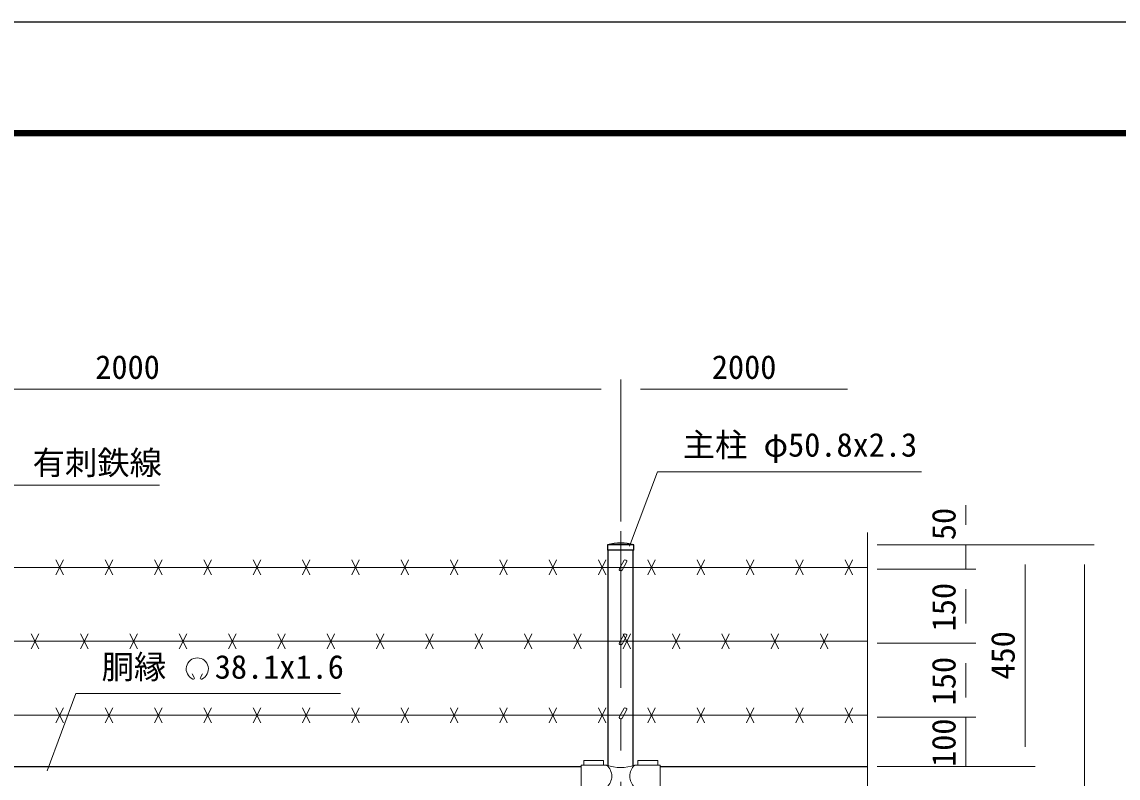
# Model space of a CAD drawing. Units: millimetres, scale not verified. Extents: x -4200 to 4200, y -2970 to 2970.
# Drawn here: x -2599 to -376, y 1437 to 2970 of the extents above; entities that cross this region are included whole.
import ezdxf
from ezdxf.enums import TextEntityAlignment as Align

# ---------------------------------------------------------------- set-up
doc = ezdxf.new("R2010")
doc.units = ezdxf.units.MM
doc.header["$LTSCALE"] = 10
doc.linetypes.add('USER1', pattern=[50.8, 31.75, -6.35, 6.35, -6.35])
for name, color, linetype, lineweight in [('0-1_D-BMK', 2, 'USER1', 13), ('0-2_D-STR1', 1, 'Continuous', 25), ('0-3_D-STR-DIM', 7, 'Continuous', 13), ('0-A_D-STR3', 3, 'Continuous', 13), ('0-B_D-STR-TXT', 7, 'Continuous', 13), ('0-C_D-TTL', 7, 'Continuous', 25)]:
    doc.layers.add(name, color=color, linetype=linetype, lineweight=lineweight)
doc.styles.add('ＭＳ ゴシック', font='')
doc.styles.get('ＭＳ ゴシック').set_extended_font_data('MS Gothic')

msp = doc.modelspace()

# ---------------------------------------------------------------- linework, layer by layer
at = {"layer": '0-1_D-BMK'}
msp.add_line((-1384.65, 1937.29), (-1384.65, -919.77), dxfattribs=at)
at = {"layer": '0-2_D-STR1'}
for p, q in [((-1358.05, 1910.23), (-1411.25, 1910.23)), ((-1411.25, 1910.23), (-1411.25, 1899.23)), ((-1358.05, 1899.23), (-1411.25, 1899.23)), ((-1410.05, 1463.23), (-1410.05, 1899.23)), ((-1359.25, 1463.23), (-1359.25, 1899.23)), ((-1358.05, 1899.23), (-1358.05, 1910.23)), ((-3304.65, 1460.23), (-1464.65, 1460.23)), ((-1304.65, 1460.23), (-884.65, 1460.23))]:
    msp.add_line(p, q, dxfattribs=at)
msp.add_arc((-1384.65, 1793.8), 119.43, 77.13052, 102.86948, dxfattribs=at)
at = {"layer": '0-3_D-STR-DIM'}
for p, q in [((-1384.65, 1957.29), (-1384.65, 2245.23)), ((-1384.65, 1957.29), (-1384.65, 2245.23)), ((-3344.65, 2225.23), (-1424.65, 2225.23)), ((-1344.65, 2225.23), (-924.65, 2225.23)), ((-684.65, 1950.23), (-684.65, 1990.23)), ((-884.65, 1935.23), (-884.65, 510.88)), ((-864.65, 1910.23), (-424.65, 1910.23)), ((-864.65, 1910.23), (-664.65, 1910.23)), ((-864.65, 1910.23), (-544.65, 1910.23)), ((-684.65, 1860.23), (-684.65, 1910.23)), ((-564.65, 1500.23), (-564.65, 1870.23)), ((-444.65, 1870.23), (-444.65, -849.77)), ((-864.65, 1860.23), (-664.65, 1860.23)), ((-864.65, 1860.23), (-664.65, 1860.23)), ((-684.65, 1750.23), (-684.65, 1820.23)), ((-684.65, 1820.23), (-684.65, 1780.23)), ((-864.65, 1710.23), (-664.65, 1710.23)), ((-864.65, 1710.23), (-664.65, 1710.23)), ((-684.65, 1600.23), (-684.65, 1670.23)), ((-684.65, 1600.23), (-684.65, 1640.23)), ((-864.65, 1560.23), (-664.65, 1560.23)), ((-864.65, 1560.23), (-664.65, 1560.23)), ((-684.65, 1460.23), (-684.65, 1560.23)), ((-864.65, 1460.23), (-664.65, 1460.23)), ((-864.65, 1460.23), (-544.65, 1460.23)), ((-864.65, 1460.23), (-544.65, 1460.23)), ((-864.65, 1460.23), (-664.65, 1460.23))]:
    msp.add_line(p, q, dxfattribs=at)
at = {"layer": '0-A_D-STR3'}
for p, q in [((-2529.65, 1849.23), (-2514.65, 1879.23)), ((-2529.65, 1879.23), (-2514.65, 1849.23)), ((-2429.65, 1849.23), (-2414.65, 1879.23)), ((-2429.65, 1879.23), (-2414.65, 1849.23)), ((-2329.65, 1849.23), (-2314.65, 1879.23)), ((-2329.65, 1879.23), (-2314.65, 1849.23)), ((-2229.65, 1849.23), (-2214.65, 1879.23)), ((-2229.65, 1879.23), (-2214.65, 1849.23)), ((-2129.65, 1849.23), (-2114.65, 1879.23)), ((-2129.65, 1879.23), (-2114.65, 1849.23)), ((-2029.65, 1849.23), (-2014.65, 1879.23)), ((-2029.65, 1879.23), (-2014.65, 1849.23)), ((-1929.65, 1849.23), (-1914.65, 1879.23)), ((-1929.65, 1879.23), (-1914.65, 1849.23)), ((-1829.65, 1849.23), (-1814.65, 1879.23)), ((-1829.65, 1879.23), (-1814.65, 1849.23)), ((-1729.65, 1849.23), (-1714.65, 1879.23)), ((-1729.65, 1879.23), (-1714.65, 1849.23)), ((-1629.65, 1849.23), (-1614.65, 1879.23)), ((-1629.65, 1879.23), (-1614.65, 1849.23)), ((-1529.65, 1849.23), (-1514.65, 1879.23)), ((-1529.65, 1879.23), (-1514.65, 1849.23)), ((-1429.65, 1849.23), (-1414.65, 1879.23)), ((-1429.65, 1879.23), (-1414.65, 1849.23)), ((-1387.25, 1861.73), (-1377.36, 1878.86)), ((-1382.06, 1858.73), (-1372.16, 1875.86)), ((-1329.65, 1849.23), (-1314.65, 1879.23)), ((-1329.65, 1879.23), (-1314.65, 1849.23)), ((-1229.65, 1849.23), (-1214.65, 1879.23)), ((-1229.65, 1879.23), (-1214.65, 1849.23)), ((-1129.65, 1849.23), (-1114.65, 1879.23)), ((-1129.65, 1879.23), (-1114.65, 1849.23)), ((-1029.65, 1849.23), (-1014.65, 1879.23)), ((-1029.65, 1879.23), (-1014.65, 1849.23)), ((-929.65, 1849.23), (-914.65, 1879.23)), ((-929.65, 1879.23), (-914.65, 1849.23)), ((-884.65, 1864.23), (-3384.65, 1864.23)), ((-884.65, 1714.23), (-3384.65, 1714.23)), ((-2579.65, 1699.23), (-2564.65, 1729.23)), ((-2579.65, 1729.23), (-2564.65, 1699.23)), ((-2479.65, 1699.23), (-2464.65, 1729.23)), ((-2479.65, 1729.23), (-2464.65, 1699.23)), ((-2379.65, 1699.23), (-2364.65, 1729.23)), ((-2379.65, 1729.23), (-2364.65, 1699.23)), ((-2279.65, 1699.23), (-2264.65, 1729.23)), ((-2279.65, 1729.23), (-2264.65, 1699.23)), ((-2179.65, 1699.23), (-2164.65, 1729.23)), ((-2179.65, 1729.23), (-2164.65, 1699.23)), ((-2079.65, 1699.23), (-2064.65, 1729.23)), ((-2079.65, 1729.23), (-2064.65, 1699.23)), ((-1979.65, 1699.23), (-1964.65, 1729.23)), ((-1979.65, 1729.23), (-1964.65, 1699.23)), ((-1879.65, 1699.23), (-1864.65, 1729.23)), ((-1879.65, 1729.23), (-1864.65, 1699.23)), ((-1779.65, 1699.23), (-1764.65, 1729.23)), ((-1779.65, 1729.23), (-1764.65, 1699.23)), ((-1679.65, 1699.23), (-1664.65, 1729.23)), ((-1679.65, 1729.23), (-1664.65, 1699.23)), ((-1579.65, 1699.23), (-1564.65, 1729.23)), ((-1579.65, 1729.23), (-1564.65, 1699.23)), ((-1479.65, 1699.23), (-1464.65, 1729.23)), ((-1479.65, 1729.23), (-1464.65, 1699.23)), ((-1387.25, 1711.73), (-1377.36, 1728.86)), ((-1382.06, 1708.73), (-1372.16, 1725.86)), ((-1379.65, 1699.23), (-1364.65, 1729.23)), ((-1379.65, 1729.23), (-1364.65, 1699.23)), ((-1279.65, 1699.23), (-1264.65, 1729.23)), ((-1279.65, 1729.23), (-1264.65, 1699.23)), ((-1179.65, 1699.23), (-1164.65, 1729.23)), ((-1179.65, 1729.23), (-1164.65, 1699.23)), ((-1079.65, 1699.23), (-1064.65, 1729.23)), ((-1079.65, 1729.23), (-1064.65, 1699.23)), ((-979.65, 1699.23), (-964.65, 1729.23)), ((-979.65, 1729.23), (-964.65, 1699.23)), ((-2529.65, 1549.23), (-2514.65, 1579.23)), ((-2529.65, 1579.23), (-2514.65, 1549.23)), ((-2429.65, 1549.23), (-2414.65, 1579.23)), ((-2429.65, 1579.23), (-2414.65, 1549.23)), ((-2329.65, 1549.23), (-2314.65, 1579.23)), ((-2329.65, 1579.23), (-2314.65, 1549.23)), ((-2229.65, 1549.23), (-2214.65, 1579.23)), ((-2229.65, 1579.23), (-2214.65, 1549.23)), ((-2129.65, 1549.23), (-2114.65, 1579.23)), ((-2129.65, 1579.23), (-2114.65, 1549.23)), ((-2029.65, 1549.23), (-2014.65, 1579.23)), ((-2029.65, 1579.23), (-2014.65, 1549.23)), ((-1929.65, 1549.23), (-1914.65, 1579.23)), ((-1929.65, 1579.23), (-1914.65, 1549.23)), ((-1829.65, 1549.23), (-1814.65, 1579.23)), ((-1829.65, 1579.23), (-1814.65, 1549.23)), ((-1729.65, 1549.23), (-1714.65, 1579.23)), ((-1729.65, 1579.23), (-1714.65, 1549.23)), ((-1629.65, 1549.23), (-1614.65, 1579.23)), ((-1629.65, 1579.23), (-1614.65, 1549.23)), ((-1529.65, 1549.23), (-1514.65, 1579.23)), ((-1529.65, 1579.23), (-1514.65, 1549.23)), ((-1429.65, 1549.23), (-1414.65, 1579.23)), ((-1429.65, 1579.23), (-1414.65, 1549.23)), ((-1387.25, 1561.73), (-1377.36, 1578.86)), ((-1329.65, 1549.23), (-1314.65, 1579.23)), ((-1329.65, 1579.23), (-1314.65, 1549.23)), ((-1229.65, 1549.23), (-1214.65, 1579.23)), ((-1229.65, 1579.23), (-1214.65, 1549.23)), ((-1129.65, 1549.23), (-1114.65, 1579.23)), ((-1129.65, 1579.23), (-1114.65, 1549.23)), ((-1029.65, 1549.23), (-1014.65, 1579.23)), ((-1029.65, 1579.23), (-1014.65, 1549.23)), ((-929.65, 1549.23), (-914.65, 1579.23)), ((-929.65, 1579.23), (-914.65, 1549.23)), ((-884.65, 1564.23), (-3384.65, 1564.23)), ((-1382.06, 1558.73), (-1372.16, 1575.86)), ((-1419.65, 1472.53), (-1459.65, 1472.53)), ((-1459.65, 1463.23), (-1459.65, 1472.53)), ((-1419.65, 1463.23), (-1419.65, 1472.53)), ((-1309.65, 1472.53), (-1349.65, 1472.53)), ((-1349.65, 1463.23), (-1349.65, 1472.53)), ((-1309.65, 1463.23), (-1309.65, 1472.53)), ((-1464.65, 1419.23), (-1464.65, 1463.23)), ((-1413.2, 1463.23), (-1464.65, 1463.23)), ((-1304.65, 1463.23), (-1356.1, 1463.23)), ((-1304.65, 1419.23), (-1304.65, 1463.23))]:
    msp.add_line(p, q, dxfattribs=at)
for centre, radius, start, end in [((-1384.65, 1860.23), 3, 150, 330), ((-1384.65, 1710.23), 3, 150, 330), ((-1384.65, 1560.23), 3, 150, 330), ((-1432.33, 1440.79), 29.48, 310.4464, 49.5536), ((-1384.65, 1543.71), 85.4, 250.46947, 289.53053), ((-1336.98, 1440.79), 29.48, 130.4464, 229.5536)]:
    msp.add_arc(centre, radius, start, end, dxfattribs=at)
for centre in [(-1374.76, 1877.36), (-1374.76, 1727.36), (-1374.76, 1577.36)]:
    msp.add_ellipse(centre, major_axis=(-2.6, 1.5), ratio=0.5, start_param=3.1415927, end_param=6.2831853, dxfattribs=at)
at = {"layer": '0-B_D-STR-TXT'}
for p, q in [((-2249.34, 1641.1), (-2253.48, 1648.28)), ((-2236.85, 1641.1), (-2232.71, 1648.28))]:
    msp.add_line(p, q, dxfattribs=at)
for points in [[(-775.2, 2058.23), (-1309.88, 2058.23), (-1366.57, 1906.88)], [(-2320.09, 2030.69), (-2629.65, 2030.69), (-2761.42, 1566.15)], [(-1952.84, 1608.23), (-2489.13, 1608.23), (-2547.78, 1451.66)]]:
    msp.add_lwpolyline(points, dxfattribs=at)
for centre, radius, start, end in [((-2243.09, 1658.26), 22.5, 294.32478, 245.67522), ((-2251.39, 1639.86), 2.37, 245.67522, 30), ((-2234.8, 1639.86), 2.37, 150, 294.32478)]:
    msp.add_arc(centre, radius, start, end, dxfattribs=at)
at = {"layer": '0-C_D-TTL', "color": 2}
msp.add_lwpolyline([(-4199.68, 2970.23), (4200.32, 2970.23), (4200.32, -2969.77), (-4199.68, -2969.77)], close=True, dxfattribs=at)
at = {"layer": '0-C_D-TTL'}
for points in [[(-3929.68, 2750.23), (3930.32, 2750.23), (3930.32, -2749.77), (-3929.68, -2749.77)], [(-3927.18, 2747.73), (3927.82, 2747.73), (3927.82, -2747.27), (-3927.18, -2747.27)], [(-3924.68, 2745.23), (3925.32, 2745.23), (3925.32, -2744.77), (-3924.68, -2744.77)], [(-3922.18, 2742.73), (3922.82, 2742.73), (3922.82, -2742.27), (-3922.18, -2742.27)], [(-3919.68, 2740.23), (3920.32, 2740.23), (3920.32, -2739.77), (-3919.68, -2739.77)]]:
    msp.add_lwpolyline(points, close=True, dxfattribs=at)

# ---------------------------------------------------------------- texts
at = {"layer": '0-3_D-STR-DIM', "style": 'ＭＳ ゴシック'}
for p in [(-2449.9, 2231.97), (-1199.9, 2231.97)]:
    msp.add_text('2000', height=48.09, dxfattribs=at).set_placement(p, align=Align.BOTTOM_LEFT)
for s, p in [('50', (-691.4, 1919.51)), ('150', (-691.4, 1734.58)), ('450', (-571.4, 1636.73)), ('150', (-691.4, 1584.58)), ('100', (-691.4, 1459.58))]:
    msp.add_text(s, height=48.09, rotation=90, dxfattribs=at).set_placement(p, align=Align.BOTTOM_LEFT)
at = {"layer": '0-B_D-STR-TXT', "style": 'ＭＳ ゴシック'}
for s, p in [('主柱 φ50.8x2.3', (-1258.96, 2074.24)), ('有刺鉄線', (-2577.2, 2037.87)), ('胴縁 \u300038.1x1.6', (-2437.2, 1624.01))]:
    msp.add_text(s, height=48.09, dxfattribs=at).set_placement(p, align=Align.BOTTOM_LEFT)

doc.saveas('drawing.dxf')
